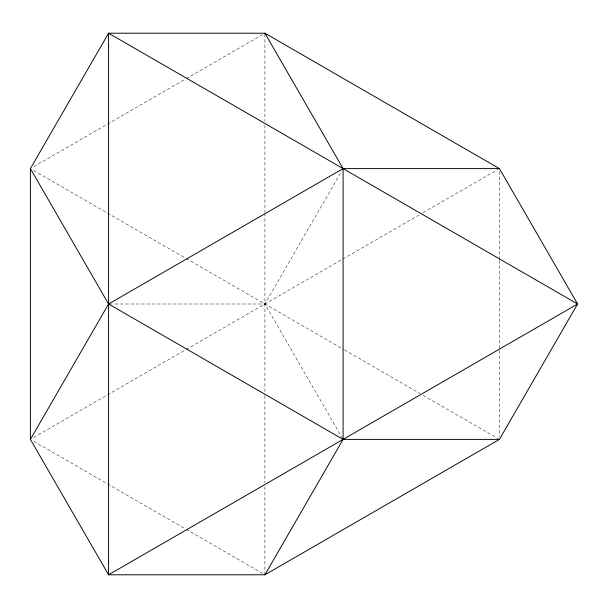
<?xml version="1.0" encoding="UTF-8"?>
<svg xmlns="http://www.w3.org/2000/svg" width="608" height="608" viewBox="0 0 608 608"><rect width="100%" height="100%" fill="white"/><g stroke="black" fill="none" stroke-linecap="round" stroke-linejoin="round"><path stroke-width="0.46" stroke-dasharray="3.04 2.28" d="M342.616 438.573L264.913 304L341.666 171.068M33.683 166.706L185.379 79.131M186.2 78.652L263.272 34.154M33.683 437.502L185.379 349.919M186.2 349.448L341.992 259.502M342.813 259.023L419.892 214.525M423.168 212.633L497.792 169.548M109.516 304L264.913 304M33.683 170.498L185.379 258.081M186.2 258.552L343.634 349.448M344.455 349.919L419.892 393.475M423.168 395.367L499.426 439.394M33.683 441.294L185.379 528.869M186.2 529.348L263.272 573.846M499.426 171.441L499.426 259.502M499.426 260.444L499.426 349.448M499.426 350.398L499.426 436.559M264.913 34.154L264.913 121.258M264.913 125.05L264.913 212.154M264.913 213.104L264.913 394.896M264.913 395.846L264.913 482.95M264.913 486.742L264.913 573.846"/><path stroke-width="0.91" d="M30.4 168.606L108.574 33.204L264.913 33.204L499.426 168.606L577.6 304L499.426 439.394L264.913 574.796L108.574 574.796L30.4 439.394L30.4 168.606L108.574 304L343.087 439.394L499.426 439.394M30.4 439.394L108.574 304L343.087 168.606L499.426 168.606M264.913 574.796L343.087 439.394L343.087 168.606L264.913 33.204M577.6 304L108.574 574.796L108.574 33.204L577.6 304"/></g></svg>
